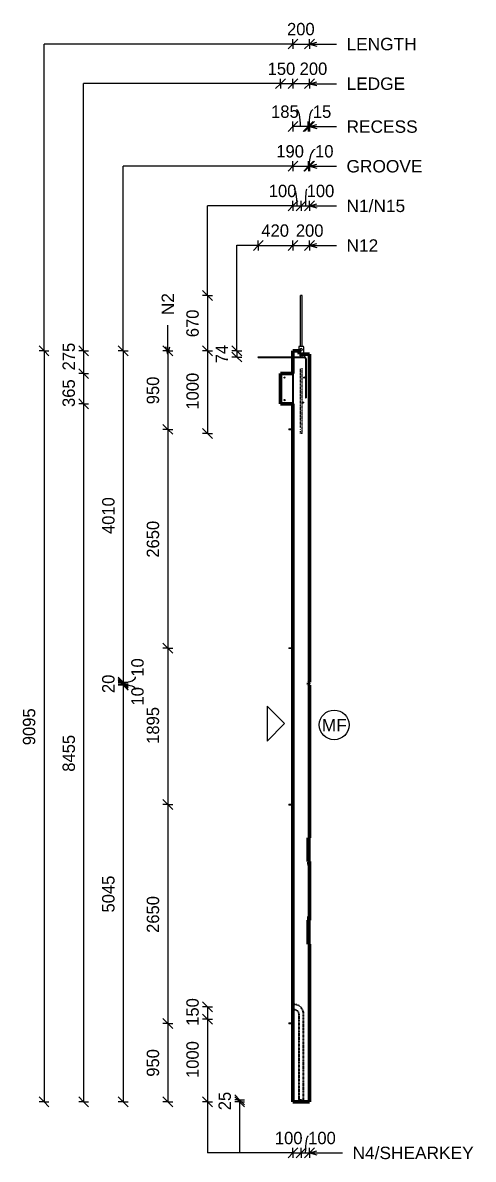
# Model space of a CAD drawing. Header units: millimetres. Extents: x -10644 to 7385, y -2545 to 13312.
# Drawn here: x 1927 to 7385, y -2091 to 11675 of the extents above; entities that cross this region are included whole.
import ezdxf

# ---------------------------------------------------------------- set-up
doc = ezdxf.new("R2010")
doc.units = ezdxf.units.MM
doc.linetypes.add('Dash', pattern=[6.36, 3.18, -3.18])
for name, color, linetype, lineweight in [('A-ANNO-DIMS', 211, 'Continuous', 9), ('A-ANNO-DIMS-60', 211, 'Continuous', 9), ('A-DETL-THIN', 151, 'Continuous', 18), ('A-GENM', 13, 'Continuous', 18), ('A-WALL', 113, 'Continuous', 25), ('A-WALL-HDLN', 110, 'Dash', 25), ('G-ANNO-TEXT', 231, 'Continuous', 9), ('S-BEAM', 12, 'Continuous', 18), ('S-RBAR', 171, 'Continuous', 18)]:
    doc.layers.add(name, color=color, linetype=linetype, lineweight=lineweight)
doc.styles.add('Arial_1', font='arial.ttf', dxfattribs={"height": 150})
doc.styles.add('Nirmala UI Semilight', font='NirmalaS.ttf', dxfattribs={"height": 150})
doc.dimstyles.new('Arrow_Filled_-_2_5_NI_UI', dxfattribs={"dimscale": 304.8, "dimtxt": 157.104592, "dimasz": 0.393701, "dimexe": 0.19685, "dimexo": 0.0625, "dimgap": 0.19685, "dimtad": 1, "dimdec": 4, "dimzin": 0, "dimdsep": 46, "dimtxsty": 'Nirmala UI Semilight', "dimblk1": 'OBLIQUE', "dimblk2": 'OBLIQUE', "dimsah": 1, "dimcen": 0.09, "dimazin": 0, "dimtfac": 1, "dimtdec": 4, "dimtix": 1, "dimtmove": 0, "dimatfit": 3, "dimfxl": 0.19685, "dimfxlon": 1, "dimtvp": 1, "dimtolj": 1, "dimtzin": 0, "dimarcsym": 2})
doc.dimstyles.new('Arrow_Filled_-_2_5_NI_UI_1', dxfattribs={"dimscale": 304.8, "dimtxt": 157.104592, "dimasz": 0.393701, "dimexe": 0.19685, "dimexo": 0.0625, "dimgap": 0.19685, "dimtad": 1, "dimdec": 4, "dimzin": 0, "dimdsep": 46, "dimtxsty": 'Nirmala UI Semilight', "dimblk1": 'OBLIQUE', "dimblk2": 'OBLIQUE', "dimsah": 1, "dimcen": 0.09, "dimazin": 0, "dimtfac": 1, "dimtdec": 4, "dimtix": 1, "dimtmove": 2, "dimatfit": 3, "dimfxl": 0.19685, "dimfxlon": 1, "dimtvp": 1, "dimtolj": 1, "dimtzin": 0, "dimarcsym": 2})
doc.dimstyles.new('Arrow_Filled_-_2_5_NI_UI_2', dxfattribs={"dimscale": 304.8, "dimtxt": 157.104592, "dimasz": 0.393701, "dimexe": 0.19685, "dimexo": 0.0625, "dimgap": 0.19685, "dimtad": 1, "dimdec": 4, "dimzin": 0, "dimdsep": 46, "dimtxsty": 'Nirmala UI Semilight', "dimblk1": 'OBLIQUE', "dimblk2": 'OBLIQUE', "dimsah": 1, "dimcen": 0.09, "dimazin": 0, "dimtfac": 1, "dimtdec": 4, "dimtix": 1, "dimtmove": 1, "dimatfit": 3, "dimfxl": 0.19685, "dimfxlon": 1, "dimtvp": 1, "dimtolj": 1, "dimtzin": 0, "dimarcsym": 2})

# ---------------------------------------------------------------- blocks, each defined once
blk = doc.blocks.new('RR spread anchor face based - RR-SA-2_5-150-1726819-Elevation Right')
at = {"layer": 'A-GENM'}
for p, q in [((17885, 6755), (17890, 6755)), ((17885, 6755), (17885, 6745)), ((17890, 6755), (17935, 6755)), ((17890, 6755), (17890, 6745)), ((17890, 6745), (17885, 6745)), ((17935, 6745), (17890, 6745))]:
    blk.add_line(p, q, dxfattribs=at)
blk = doc.blocks.new('RR spread anchor face based - RR-SA-7_5-260-1726841-Elevation Right')
at = {"layer": 'A-GENM'}
for p, q in [((18008.06222, 7751.596), (18005.56222, 7746.596)), ((18005.56222, 7746.596), (18005.56222, 7700)), ((18063.06222, 7751.596), (18008.06222, 7751.596)), ((18022.56222, 7714.096), (18022.56222, 7718.096)), ((18048.56222, 7718.096), (18048.56222, 7714.096)), ((18065.56222, 7746.596), (18063.06222, 7751.596)), ((18065.56222, 7660), (18065.56222, 7746.596))]:
    blk.add_line(p, q, dxfattribs=at)
for centre, start, end in [((18035.56222, 7718.096), 0, 180), ((18035.56222, 7714.096), 180, 0)]:
    blk.add_arc(centre, 13, start, end, dxfattribs=at)
blk = doc.blocks.new('DIMBLOCK104-Elevation Right')
at = {"layer": 'A-ANNO-DIMS-60'}
for p, q in [((2185, 7700), (2125, 7760)), ((2185, 7700), (2125, 7700)), ((2185, 7700), (2185, -1395)), ((2185, 7700), (2245, 7640)), ((2185, 7700), (2245, 7700)), ((2185, -1395), (2125, -1335)), ((2185, -1395), (2125, -1395)), ((2185, -1395), (2245, -1455)), ((2185, -1395), (2245, -1395))]:
    blk.add_line(p, q, dxfattribs=at)
at = {"layer": 'A-ANNO-DIMS-60', "color": 0, "insert": (1929, 2924), "char_height": 150, "width": 548.44, "attachment_point": 1, "rotation": 90, "line_spacing_factor": 1.142579, "style": 'Nirmala UI Semilight'}
blk.add_mtext('9095', dxfattribs=at)
blk = doc.blocks.new('_Oblique')
at = {"color": 0, "linetype": 'ByBlock', "lineweight": -2}
blk.add_line((-0.5, -0.5), (0.5, 0.5), dxfattribs=at)
blk = doc.blocks.new('DIMBLOCK105-Elevation Right')
at = {"layer": 'A-ANNO-DIMS-60'}
for p, q in [((2665, 7700), (2605, 7760)), ((2665, 7700), (2605, 7700)), ((2665, 7700), (2665, 7425)), ((2665, 7700), (2725, 7640)), ((2665, 7700), (2725, 7700)), ((2665, 7425), (2605, 7485)), ((2665, 7425), (2605, 7425)), ((2665, 7425), (2725, 7365)), ((2665, 7425), (2725, 7425))]:
    blk.add_line(p, q, dxfattribs=at)
at = {"layer": 'A-ANNO-DIMS-60', "color": 0, "insert": (2409, 7464), "char_height": 150, "width": 404.47, "attachment_point": 1, "rotation": 90, "line_spacing_factor": 1.142579, "style": 'Nirmala UI Semilight'}
blk.add_mtext('275', dxfattribs=at)
blk = doc.blocks.new('DIMBLOCK106-Elevation Right')
at = {"layer": 'A-ANNO-DIMS-60'}
for p, q in [((2665, 7425), (2605, 7485)), ((2665, 7425), (2605, 7425)), ((2665, 7425), (2665, 7060)), ((2665, 7425), (2725, 7365)), ((2665, 7425), (2725, 7425)), ((2665, 7060), (2605, 7120)), ((2665, 7060), (2605, 7060)), ((2665, 7060), (2725, 7000)), ((2665, 7060), (2725, 7060))]:
    blk.add_line(p, q, dxfattribs=at)
at = {"layer": 'A-ANNO-DIMS-60', "color": 0, "insert": (2409, 7021), "char_height": 150, "width": 411.33, "attachment_point": 1, "rotation": 90, "line_spacing_factor": 1.142579, "style": 'Nirmala UI Semilight'}
blk.add_mtext('365', dxfattribs=at)
blk = doc.blocks.new('DIMBLOCK107-Elevation Right')
at = {"layer": 'A-ANNO-DIMS-60'}
for p, q in [((2665, 7060), (2605, 7120)), ((2665, 7060), (2605, 7060)), ((2665, 7060), (2665, -1395)), ((2665, 7060), (2725, 7000)), ((2665, 7060), (2725, 7060)), ((2665, -1395), (2605, -1335)), ((2665, -1395), (2605, -1395)), ((2665, -1395), (2725, -1455)), ((2665, -1395), (2725, -1395))]:
    blk.add_line(p, q, dxfattribs=at)
at = {"layer": 'A-ANNO-DIMS-60', "color": 0, "insert": (2409, 2603), "char_height": 150, "width": 551.87, "attachment_point": 1, "rotation": 90, "line_spacing_factor": 1.142579, "style": 'Nirmala UI Semilight'}
blk.add_mtext('8455', dxfattribs=at)
blk = doc.blocks.new('DIMBLOCK108-Elevation Right')
at = {"layer": 'A-ANNO-DIMS-60'}
for p, q in [((4165, 8370), (4105, 8430)), ((4165, 8370), (4105, 8370)), ((4165, 8370), (4165, 7700)), ((4165, 8370), (4225, 8310)), ((4165, 8370), (4225, 8370)), ((4165, 7700), (4105, 7760)), ((4165, 7700), (4105, 7700)), ((4165, 7700), (4225, 7640)), ((4165, 7700), (4225, 7700))]:
    blk.add_line(p, q, dxfattribs=at)
at = {"layer": 'A-ANNO-DIMS-60', "color": 0, "insert": (3909, 7866), "char_height": 150, "width": 404.47, "attachment_point": 1, "rotation": 90, "line_spacing_factor": 1.142579, "style": 'Nirmala UI Semilight'}
blk.add_mtext('670', dxfattribs=at)
blk = doc.blocks.new('DIMBLOCK109-Elevation Right')
at = {"layer": 'A-ANNO-DIMS-60'}
for p, q in [((4165, 7700), (4105, 7760)), ((4165, 7700), (4105, 7700)), ((4165, 7700), (4165, 6700)), ((4165, 7700), (4225, 7640)), ((4165, 7700), (4225, 7700)), ((4165, 6700), (4105, 6760)), ((4165, 6700), (4105, 6700)), ((4165, 6700), (4225, 6640)), ((4165, 6700), (4225, 6700))]:
    blk.add_line(p, q, dxfattribs=at)
at = {"layer": 'A-ANNO-DIMS-60', "color": 0, "insert": (3909, 6989), "char_height": 150, "width": 507.31, "attachment_point": 1, "rotation": 90, "line_spacing_factor": 1.142579, "style": 'Nirmala UI Semilight'}
blk.add_mtext('1000', dxfattribs=at)
blk = doc.blocks.new('DIMBLOCK110-Elevation Right')
at = {"layer": 'A-ANNO-DIMS-60'}
for p, q in [((3685, 7700), (3625, 7760)), ((3685, 7700), (3625, 7700)), ((3685, 7700), (3685, 6750)), ((3685, 7700), (3745, 7640)), ((3685, 7700), (3745, 7700)), ((3685, 6750), (3625, 6810)), ((3685, 6750), (3625, 6750)), ((3685, 6750), (3745, 6690)), ((3685, 6750), (3745, 6750))]:
    blk.add_line(p, q, dxfattribs=at)
at = {"layer": 'A-ANNO-DIMS-60', "color": 0, "insert": (3429, 7054), "char_height": 150, "width": 411.33, "attachment_point": 1, "rotation": 90, "line_spacing_factor": 1.142579, "style": 'Nirmala UI Semilight'}
blk.add_mtext('950', dxfattribs=at)
blk = doc.blocks.new('DIMBLOCK111-Elevation Right')
at = {"layer": 'A-ANNO-DIMS-60'}
for p, q in [((3685, 6750), (3625, 6810)), ((3685, 6750), (3625, 6750)), ((3685, 6750), (3685, 4100)), ((3685, 6750), (3745, 6690)), ((3685, 6750), (3745, 6750)), ((3685, 4100), (3625, 4160)), ((3685, 4100), (3625, 4100)), ((3685, 4100), (3745, 4040)), ((3685, 4100), (3745, 4100))]:
    blk.add_line(p, q, dxfattribs=at)
at = {"layer": 'A-ANNO-DIMS-60', "color": 0, "insert": (3429, 5196), "char_height": 150, "width": 548.44, "attachment_point": 1, "rotation": 90, "line_spacing_factor": 1.142579, "style": 'Nirmala UI Semilight'}
blk.add_mtext('2650', dxfattribs=at)
blk = doc.blocks.new('DIMBLOCK112-Elevation Right')
at = {"layer": 'A-ANNO-DIMS-60'}
for p, q in [((3685, 4100), (3625, 4160)), ((3685, 4100), (3625, 4100)), ((3685, 4100), (3685, 2205)), ((3685, 4100), (3745, 4040)), ((3685, 4100), (3745, 4100)), ((3685, 2205), (3625, 2265)), ((3685, 2205), (3625, 2205)), ((3685, 2205), (3745, 2145)), ((3685, 2205), (3745, 2205))]:
    blk.add_line(p, q, dxfattribs=at)
at = {"layer": 'A-ANNO-DIMS-60', "color": 0, "insert": (3429, 2941), "char_height": 150, "width": 507.31, "attachment_point": 1, "rotation": 90, "line_spacing_factor": 1.142579, "style": 'Nirmala UI Semilight'}
blk.add_mtext('1895', dxfattribs=at)
blk = doc.blocks.new('DIMBLOCK113-Elevation Right')
at = {"layer": 'A-ANNO-DIMS-60'}
for p, q in [((3685, 2205), (3625, 2265)), ((3685, 2205), (3625, 2205)), ((3685, 2205), (3685, -445)), ((3685, 2205), (3745, 2145)), ((3685, 2205), (3745, 2205)), ((3685, -445), (3625, -385)), ((3685, -445), (3625, -445)), ((3685, -445), (3745, -505)), ((3685, -445), (3745, -445))]:
    blk.add_line(p, q, dxfattribs=at)
at = {"layer": 'A-ANNO-DIMS-60', "color": 0, "insert": (3429, 651), "char_height": 150, "width": 548.44, "attachment_point": 1, "rotation": 90, "line_spacing_factor": 1.142579, "style": 'Nirmala UI Semilight'}
blk.add_mtext('2650', dxfattribs=at)
blk = doc.blocks.new('DIMBLOCK114-Elevation Right')
at = {"layer": 'A-ANNO-DIMS-60'}
for p, q in [((3685, -445), (3625, -385)), ((3685, -445), (3625, -445)), ((3685, -445), (3685, -1395)), ((3685, -445), (3745, -505)), ((3685, -445), (3745, -445)), ((3685, -1395), (3625, -1335)), ((3685, -1395), (3625, -1395)), ((3685, -1395), (3745, -1455)), ((3685, -1395), (3745, -1395))]:
    blk.add_line(p, q, dxfattribs=at)
at = {"layer": 'A-ANNO-DIMS-60', "color": 0, "insert": (3429, -1091), "char_height": 150, "width": 411.33, "attachment_point": 1, "rotation": 90, "line_spacing_factor": 1.142579, "style": 'Nirmala UI Semilight'}
blk.add_mtext('950', dxfattribs=at)
blk = doc.blocks.new('DIMBLOCK115-Elevation Right')
at = {"layer": 'A-ANNO-DIMS-60'}
for p, q in [((3145, 7700), (3085, 7760)), ((3145, 7700), (3085, 7700)), ((3145, 7700), (3145, 3690)), ((3145, 7700), (3205, 7640)), ((3145, 7700), (3205, 7700)), ((3145, 3690), (3085, 3750)), ((3145, 3690), (3085, 3690)), ((3145, 3690), (3205, 3630)), ((3145, 3690), (3205, 3690))]:
    blk.add_line(p, q, dxfattribs=at)
at = {"layer": 'A-ANNO-DIMS-60', "color": 0, "insert": (2889, 5482), "char_height": 150, "width": 510.73, "attachment_point": 1, "rotation": 90, "line_spacing_factor": 1.142579, "style": 'Nirmala UI Semilight'}
blk.add_mtext('4010', dxfattribs=at)
blk = doc.blocks.new('DIMBLOCK116-Elevation Right')
at = {"layer": 'A-ANNO-DIMS-60'}
for p, q in [((3145, 3690), (3085, 3750)), ((3145, 3680), (3085, 3740)), ((3145, 3690), (3085, 3690)), ((3145, 3680), (3085, 3680)), ((3145, 3690), (3145, 3680)), ((3145, 3690), (3205, 3630)), ((3145, 3690), (3205, 3690)), ((3145, 3680), (3205, 3620)), ((3145, 3680), (3205, 3680))]:
    blk.add_line(p, q, dxfattribs=at)
blk.add_ellipse((3145, 3754), major_axis=(150, 0), ratio=0.458659, start_param=4.712389, end_param=6.283185, dxfattribs=at)
at = {"layer": 'A-ANNO-DIMS-60', "color": 0, "insert": (3242, 3754), "char_height": 150, "width": 233.09, "attachment_point": 1, "rotation": 90, "line_spacing_factor": 1.142579, "style": 'Nirmala UI Semilight'}
blk.add_mtext('10', dxfattribs=at)
blk = doc.blocks.new('DIMBLOCK117-Elevation Right')
at = {"layer": 'A-ANNO-DIMS-60'}
for p, q in [((3145, 3680), (3085, 3740)), ((3145, 3660), (3085, 3720)), ((3145, 3680), (3085, 3680)), ((3145, 3660), (3085, 3660)), ((3145, 3680), (3145, 3660)), ((3145, 3680), (3205, 3620)), ((3145, 3680), (3205, 3680)), ((3145, 3660), (3205, 3600)), ((3145, 3660), (3205, 3660))]:
    blk.add_line(p, q, dxfattribs=at)
at = {"layer": 'A-ANNO-DIMS-60', "color": 0, "insert": (2889, 3556), "char_height": 150, "width": 274.22, "attachment_point": 1, "rotation": 90, "line_spacing_factor": 1.142579, "style": 'Nirmala UI Semilight'}
blk.add_mtext('20', dxfattribs=at)
blk = doc.blocks.new('DIMBLOCK118-Elevation Right')
at = {"layer": 'A-ANNO-DIMS-60'}
for p, q in [((3145, 3660), (3085, 3720)), ((3145, 3650), (3085, 3710)), ((3145, 3660), (3085, 3660)), ((3145, 3650), (3085, 3650)), ((3145, 3660), (3145, 3650)), ((3145, 3660), (3205, 3600)), ((3145, 3660), (3205, 3660)), ((3145, 3650), (3205, 3590)), ((3145, 3650), (3205, 3650))]:
    blk.add_line(p, q, dxfattribs=at)
blk.add_ellipse((3145, 3599), major_axis=(150, 0), ratio=0.374192, start_param=0, end_param=1.570796, dxfattribs=at)
at = {"layer": 'A-ANNO-DIMS-60', "color": 0, "insert": (3242, 3405), "char_height": 150, "width": 233.09, "attachment_point": 1, "rotation": 90, "line_spacing_factor": 1.142579, "style": 'Nirmala UI Semilight'}
blk.add_mtext('10', dxfattribs=at)
blk = doc.blocks.new('DIMBLOCK119-Elevation Right')
at = {"layer": 'A-ANNO-DIMS-60'}
for p, q in [((3145, 3650), (3085, 3710)), ((3145, 3650), (3085, 3650)), ((3145, 3650), (3145, -1395)), ((3145, 3650), (3205, 3590)), ((3145, 3650), (3205, 3650)), ((3145, -1395), (3085, -1335)), ((3145, -1395), (3085, -1395)), ((3145, -1395), (3205, -1455)), ((3145, -1395), (3205, -1395))]:
    blk.add_line(p, q, dxfattribs=at)
at = {"layer": 'A-ANNO-DIMS-60', "color": 0, "insert": (2889, 898), "char_height": 150, "width": 551.87, "attachment_point": 1, "rotation": 90, "line_spacing_factor": 1.142579, "style": 'Nirmala UI Semilight'}
blk.add_mtext('5045', dxfattribs=at)
blk = doc.blocks.new('DIMBLOCK120-Elevation Right')
at = {"layer": 'A-ANNO-DIMS-60'}
for p, q in [((4165, -245), (4105, -185)), ((4165, -245), (4105, -245)), ((4165, -245), (4165, -395)), ((4165, -245), (4225, -305)), ((4165, -245), (4225, -245)), ((4165, -395), (4105, -335)), ((4165, -395), (4105, -395)), ((4165, -395), (4225, -455)), ((4165, -395), (4225, -395))]:
    blk.add_line(p, q, dxfattribs=at)
at = {"layer": 'A-ANNO-DIMS-60', "color": 0, "insert": (3909, -474), "char_height": 150, "width": 370.2, "attachment_point": 1, "rotation": 90, "line_spacing_factor": 1.142579, "style": 'Nirmala UI Semilight'}
blk.add_mtext('150', dxfattribs=at)
blk = doc.blocks.new('DIMBLOCK121-Elevation Right')
at = {"layer": 'A-ANNO-DIMS-60'}
for p, q in [((4165, -395), (4105, -335)), ((4165, -395), (4105, -395)), ((4165, -395), (4165, -1395)), ((4165, -395), (4225, -455)), ((4165, -395), (4225, -395)), ((4165, -1395), (4105, -1335)), ((4165, -1395), (4105, -1395)), ((4165, -1395), (4225, -1455)), ((4165, -1395), (4225, -1395))]:
    blk.add_line(p, q, dxfattribs=at)
at = {"layer": 'A-ANNO-DIMS-60', "color": 0, "insert": (3909, -1106), "char_height": 150, "width": 507.31, "attachment_point": 1, "rotation": 90, "line_spacing_factor": 1.142579, "style": 'Nirmala UI Semilight'}
blk.add_mtext('1000', dxfattribs=at)
blk = doc.blocks.new('DIMBLOCK122-Elevation Right')
at = {"layer": 'A-ANNO-DIMS-60'}
for p, q in [((4555, -1370), (4495, -1310)), ((4555, -1395), (4495, -1335)), ((4555, -1370), (4495, -1370)), ((4555, -1370), (4555, -1395)), ((4555, -1370), (4615, -1430)), ((4555, -1370), (4615, -1370)), ((4555, -1395), (4495, -1395)), ((4555, -1395), (4615, -1455)), ((4555, -1395), (4615, -1395))]:
    blk.add_line(p, q, dxfattribs=at)
at = {"layer": 'A-ANNO-DIMS-60', "color": 0, "insert": (4299, -1497), "char_height": 150, "width": 274.22, "attachment_point": 1, "rotation": 90, "line_spacing_factor": 1.142579, "style": 'Nirmala UI Semilight'}
blk.add_mtext('25', dxfattribs=at)
blk = doc.blocks.new('DIMBLOCK123-Elevation Right')
at = {"layer": 'A-ANNO-DIMS-60'}
for p, q in [((5201, -2013), (5141, -2073)), ((5201, -2013), (5261, -1953)), ((5201, -2013), (5201, -1953)), ((5201, -2013), (5301, -2013)), ((5201, -2013), (5201, -2073)), ((5301, -2013), (5241, -2073)), ((5301, -2013), (5361, -1953)), ((5301, -2013), (5301, -1953)), ((5301, -2013), (5301, -2073))]:
    blk.add_line(p, q, dxfattribs=at)
at = {"layer": 'A-ANNO-DIMS-60', "color": 0, "insert": (4982, -1758), "char_height": 150, "width": 370.2, "attachment_point": 1, "line_spacing_factor": 1.142579, "style": 'Nirmala UI Semilight'}
blk.add_mtext('100', dxfattribs=at)
blk = doc.blocks.new('DIMBLOCK124-Elevation Right')
at = {"layer": 'A-ANNO-DIMS-60'}
for p, q in [((5301, -2013), (5241, -2073)), ((5301, -2013), (5361, -1953)), ((5301, -2013), (5301, -1953)), ((5301, -2013), (5401, -2013)), ((5301, -2013), (5301, -2073)), ((5401, -2013), (5341, -2073)), ((5401, -2013), (5461, -1953)), ((5401, -2013), (5401, -1953)), ((5401, -2013), (5401, -2073))]:
    blk.add_line(p, q, dxfattribs=at)
blk.add_ellipse((5385, -2013), major_axis=(0, 203), ratio=0.169044, start_param=0, end_param=1.570796, dxfattribs=at)
at = {"layer": 'A-ANNO-DIMS-60', "color": 0, "insert": (5385, -1758), "char_height": 150, "width": 370.2, "attachment_point": 1, "line_spacing_factor": 1.142579, "style": 'Nirmala UI Semilight'}
blk.add_mtext('100', dxfattribs=at)
blk = doc.blocks.new('DIMBLOCK125-Elevation Right')
at = {"layer": 'A-ANNO-DIMS-60'}
for p, q in [((5201, 11417), (5261, 11477)), ((5201, 11417), (5201, 11477)), ((5401, 11417), (5461, 11477)), ((5401, 11417), (5401, 11477)), ((5201, 11417), (5141, 11357)), ((5201, 11417), (5401, 11417)), ((5201, 11417), (5201, 11357)), ((5401, 11417), (5341, 11357)), ((5401, 11417), (5401, 11357))]:
    blk.add_line(p, q, dxfattribs=at)
at = {"layer": 'A-ANNO-DIMS-60', "color": 0, "insert": (5129, 11673), "char_height": 150, "width": 411.33, "attachment_point": 1, "line_spacing_factor": 1.142579, "style": 'Nirmala UI Semilight'}
blk.add_mtext('200', dxfattribs=at)
blk = doc.blocks.new('DIMBLOCK126-Elevation Right')
at = {"layer": 'A-ANNO-DIMS-60'}
for p, q in [((5201, 9457), (5261, 9517)), ((5201, 9457), (5201, 9517)), ((5301, 9457), (5361, 9517)), ((5301, 9457), (5301, 9517)), ((5201, 9457), (5141, 9397)), ((5201, 9457), (5301, 9457)), ((5201, 9457), (5201, 9397)), ((5301, 9457), (5241, 9397)), ((5301, 9457), (5301, 9397))]:
    blk.add_line(p, q, dxfattribs=at)
blk.add_ellipse((5216, 9457), major_axis=(0, 203), ratio=0.170024, start_param=4.712389, end_param=6.283185, dxfattribs=at)
at = {"layer": 'A-ANNO-DIMS-60', "color": 0, "insert": (4908, 9713), "char_height": 150, "width": 370.2, "attachment_point": 1, "line_spacing_factor": 1.142579, "style": 'Nirmala UI Semilight'}
blk.add_mtext('100', dxfattribs=at)
blk = doc.blocks.new('DIMBLOCK127-Elevation Right')
at = {"layer": 'A-ANNO-DIMS-60'}
for p, q in [((5301, 9457), (5361, 9517)), ((5301, 9457), (5301, 9517)), ((5401, 9457), (5461, 9517)), ((5401, 9457), (5401, 9517)), ((5301, 9457), (5241, 9397)), ((5301, 9457), (5401, 9457)), ((5301, 9457), (5301, 9397)), ((5401, 9457), (5341, 9397)), ((5401, 9457), (5401, 9397))]:
    blk.add_line(p, q, dxfattribs=at)
blk.add_ellipse((5367, 9457), major_axis=(0, 203), ratio=0.078819, start_param=0, end_param=1.570796, dxfattribs=at)
at = {"layer": 'A-ANNO-DIMS-60', "color": 0, "insert": (5367, 9713), "char_height": 150, "width": 370.2, "attachment_point": 1, "line_spacing_factor": 1.142579, "style": 'Nirmala UI Semilight'}
blk.add_mtext('100', dxfattribs=at)
blk = doc.blocks.new('DIMBLOCK128-Elevation Right')
at = {"layer": 'A-ANNO-DIMS-60'}
for p, q in [((5201, 10937), (5141, 10877)), ((5201, 10937), (5261, 10997)), ((5201, 10937), (5201, 10997)), ((5401, 10937), (5201, 10937)), ((5201, 10937), (5201, 10877)), ((5401, 10937), (5341, 10877)), ((5401, 10937), (5461, 10997)), ((5401, 10937), (5401, 10997)), ((5401, 10937), (5401, 10877))]:
    blk.add_line(p, q, dxfattribs=at)
at = {"layer": 'A-ANNO-DIMS-60', "color": 0, "insert": (5282, 11193), "char_height": 150, "width": 411.33, "attachment_point": 1, "line_spacing_factor": 1.142579, "style": 'Nirmala UI Semilight'}
blk.add_mtext('200', dxfattribs=at)
blk = doc.blocks.new('DIMBLOCK129-Elevation Right')
at = {"layer": 'A-ANNO-DIMS-60'}
for p, q in [((5051, 10937), (4991, 10877)), ((5051, 10937), (5111, 10997)), ((5051, 10937), (5051, 10997)), ((5201, 10937), (5051, 10937)), ((5051, 10937), (5051, 10877)), ((5201, 10937), (5141, 10877)), ((5201, 10937), (5261, 10997)), ((5201, 10937), (5201, 10997)), ((5201, 10937), (5201, 10877))]:
    blk.add_line(p, q, dxfattribs=at)
at = {"layer": 'A-ANNO-DIMS-60', "color": 0, "insert": (4894, 11193), "char_height": 150, "width": 370.2, "attachment_point": 1, "line_spacing_factor": 1.142579, "style": 'Nirmala UI Semilight'}
blk.add_mtext('150', dxfattribs=at)
blk = doc.blocks.new('DIMBLOCK130-Elevation Right')
at = {"layer": 'A-ANNO-DIMS-60'}
for p, q in [((5201, 9937), (5141, 9877)), ((5201, 9937), (5261, 9997)), ((5201, 9937), (5201, 9997)), ((5201, 9937), (5391, 9937)), ((5201, 9937), (5201, 9877)), ((5391, 9937), (5331, 9877)), ((5391, 9937), (5451, 9997)), ((5391, 9937), (5391, 9997)), ((5391, 9937), (5391, 9877))]:
    blk.add_line(p, q, dxfattribs=at)
at = {"layer": 'A-ANNO-DIMS-60', "color": 0, "insert": (4999, 10193), "char_height": 150, "width": 370.2, "attachment_point": 1, "line_spacing_factor": 1.142579, "style": 'Nirmala UI Semilight'}
blk.add_mtext('190', dxfattribs=at)
blk = doc.blocks.new('DIMBLOCK131-Elevation Right')
at = {"layer": 'A-ANNO-DIMS-60'}
for p, q in [((5391, 9937), (5331, 9877)), ((5401, 9937), (5341, 9877)), ((5391, 9937), (5451, 9997)), ((5391, 9937), (5391, 9997)), ((5391, 9937), (5401, 9937)), ((5391, 9937), (5391, 9877)), ((5401, 9937), (5461, 9997)), ((5401, 9937), (5401, 9997)), ((5401, 9937), (5401, 9877))]:
    blk.add_line(p, q, dxfattribs=at)
blk.add_ellipse((5469, 9937), major_axis=(0, 203), ratio=0.362344, start_param=0, end_param=1.570796, dxfattribs=at)
at = {"layer": 'A-ANNO-DIMS-60', "color": 0, "insert": (5469, 10193), "char_height": 150, "width": 233.09, "attachment_point": 1, "line_spacing_factor": 1.142579, "style": 'Nirmala UI Semilight'}
blk.add_mtext('10', dxfattribs=at)
blk = doc.blocks.new('DIMBLOCK132-Elevation Right')
at = {"layer": 'A-ANNO-DIMS-60'}
for p, q in [((4781, 8977), (4721, 8917)), ((4781, 8977), (4841, 9037)), ((4781, 8977), (4781, 9037)), ((4781, 8977), (5201, 8977)), ((4781, 8977), (4781, 8917)), ((5201, 8977), (5141, 8917)), ((5201, 8977), (5261, 9037)), ((5201, 8977), (5201, 9037)), ((5201, 8977), (5201, 8917))]:
    blk.add_line(p, q, dxfattribs=at)
at = {"layer": 'A-ANNO-DIMS-60', "color": 0, "insert": (4818, 9233), "char_height": 150, "width": 414.76, "attachment_point": 1, "line_spacing_factor": 1.142579, "style": 'Nirmala UI Semilight'}
blk.add_mtext('420', dxfattribs=at)
blk = doc.blocks.new('DIMBLOCK133-Elevation Right')
at = {"layer": 'A-ANNO-DIMS-60'}
for p, q in [((5201, 8977), (5141, 8917)), ((5201, 8977), (5261, 9037)), ((5201, 8977), (5201, 9037)), ((5201, 8977), (5401, 8977)), ((5201, 8977), (5201, 8917)), ((5401, 8977), (5341, 8917)), ((5401, 8977), (5461, 9037)), ((5401, 8977), (5401, 9037)), ((5401, 8977), (5401, 8917))]:
    blk.add_line(p, q, dxfattribs=at)
at = {"layer": 'A-ANNO-DIMS-60', "color": 0, "insert": (5236, 9233), "char_height": 150, "width": 411.33, "attachment_point": 1, "line_spacing_factor": 1.142579, "style": 'Nirmala UI Semilight'}
blk.add_mtext('200', dxfattribs=at)
blk = doc.blocks.new('DIMBLOCK134-Elevation Right')
at = {"layer": 'A-ANNO-DIMS-60'}
for p, q in [((4521, 7700), (4461, 7760)), ((4521, 7700), (4461, 7700)), ((4521, 7626), (4461, 7686)), ((4521, 7626), (4461, 7626)), ((4521, 7700), (4521, 7626)), ((4521, 7700), (4581, 7640)), ((4521, 7700), (4581, 7700)), ((4521, 7626), (4581, 7566)), ((4521, 7626), (4581, 7626))]:
    blk.add_line(p, q, dxfattribs=at)
at = {"layer": 'A-ANNO-DIMS-60', "color": 0, "insert": (4265, 7550), "char_height": 150, "width": 270.79, "attachment_point": 1, "rotation": 90, "line_spacing_factor": 1.142579, "style": 'Nirmala UI Semilight'}
blk.add_mtext('74', dxfattribs=at)
blk = doc.blocks.new('DIMBLOCK135-Elevation Right')
at = {"layer": 'A-ANNO-DIMS-60'}
for p, q in [((5386, 10417), (5446, 10477)), ((5386, 10417), (5386, 10477)), ((5401, 10417), (5461, 10477)), ((5401, 10417), (5401, 10477)), ((5386, 10417), (5326, 10357)), ((5401, 10417), (5341, 10357)), ((5401, 10417), (5386, 10417)), ((5386, 10417), (5386, 10357)), ((5401, 10417), (5401, 10357))]:
    blk.add_line(p, q, dxfattribs=at)
blk.add_ellipse((5442, 10417), major_axis=(0, 203), ratio=0.242443, start_param=0, end_param=1.570796, dxfattribs=at)
at = {"layer": 'A-ANNO-DIMS-60', "color": 0, "insert": (5442, 10673), "char_height": 150, "width": 233.09, "attachment_point": 1, "line_spacing_factor": 1.142579, "style": 'Nirmala UI Semilight'}
blk.add_mtext('15', dxfattribs=at)
blk = doc.blocks.new('DIMBLOCK136-Elevation Right')
at = {"layer": 'A-ANNO-DIMS-60'}
for p, q in [((5201, 10417), (5261, 10477)), ((5201, 10417), (5201, 10477)), ((5386, 10417), (5446, 10477)), ((5386, 10417), (5386, 10477)), ((5201, 10417), (5141, 10357)), ((5386, 10417), (5201, 10417)), ((5201, 10417), (5201, 10357)), ((5386, 10417), (5326, 10357)), ((5386, 10417), (5386, 10357))]:
    blk.add_line(p, q, dxfattribs=at)
blk.add_ellipse((5245, 10417), major_axis=(0, 203), ratio=0.237406, start_param=4.712389, end_param=6.283185, dxfattribs=at)
at = {"layer": 'A-ANNO-DIMS-60', "color": 0, "insert": (4936, 10673), "char_height": 150, "width": 370.2, "attachment_point": 1, "line_spacing_factor": 1.142579, "style": 'Nirmala UI Semilight'}
blk.add_mtext('185', dxfattribs=at)

msp = doc.modelspace()

# ---------------------------------------------------------------- hatches: boundary and pattern name
at = {"layer": 'S-RBAR'}
h = msp.add_hatch(color=256, dxfattribs=at)
edge = h.paths.add_edge_path()
edge.add_arc((5099.26317, 7377.5726), 6, 0, 360)
for points in [[(5099.26317, 7371.5726), (5105.26317, 7377.5726), (5099.26317, 7383.5726), (5093.26317, 7377.5726)], [(5336.89925, 7371.5726), (5342.89925, 7377.5726), (5336.89925, 7383.5726), (5330.89925, 7377.5726)], [(5099.26317, 7099.50987), (5105.26317, 7105.50987), (5099.26317, 7111.50987), (5093.26317, 7105.50987)], [(5322.8821, 7068.82974), (5328.8821, 7074.82974), (5322.8821, 7080.82974), (5316.8821, 7074.82974)]]:
    msp.add_hatch(color=256, dxfattribs=at).paths.add_polyline_path(points)
h = msp.add_hatch(color=256, dxfattribs=at)
edge = h.paths.add_edge_path()
edge.add_arc((5336.89925, 7377.5726), 6, 0, 360)
h = msp.add_hatch(color=256, dxfattribs=at)
edge = h.paths.add_edge_path()
edge.add_arc((5099.26317, 7105.50987), 6, 0, 360)
h = msp.add_hatch(color=256, dxfattribs=at)
edge = h.paths.add_edge_path()
edge.add_arc((5322.8821, 7074.82974), 6, 0, 360)

# ---------------------------------------------------------------- linework, layer by layer
at = {"layer": 'A-DETL-THIN'}
for p, q in [((2184.87293, 7700), (2184.87293, 11417.13897)), ((5200.56923, 11417.13897), (2184.87293, 11417.13897)), ((2664.87293, 7700), (2664.87293, 10937.13897)), ((5050.56923, 10937.13897), (2664.87293, 10937.13897)), ((3144.87293, 7700), (3144.87293, 9937.13897)), ((5200.56923, 9937.13897), (3144.87293, 9937.13897)), ((4164.87293, 8370), (4164.87293, 9457.13897)), ((5200.56923, 9457.13897), (4164.87293, 9457.13897)), ((4520.68392, 7700), (4520.68392, 8980)), ((4780.56923, 8977.13897), (4520.68392, 8977.13897)), ((4888.03432, 3398.5114), (4888.03432, 2974.24733)), ((5100.16635, 3186.37937), (4888.03432, 3398.5114)), ((4888.03432, 2974.24733), (5100.16635, 3186.37937)), ((4164.87293, -1395), (4164.87293, -2013.33563)), ((4554.87293, -1395), (4554.87293, -2013.33563)), ((5200.56923, -2013.33563), (4164.87293, -2013.33563))]:
    msp.add_line(p, q, dxfattribs=at)
msp.add_circle((5700.25588, 3170.07124), 180, dxfattribs=at)
at = {"layer": 'A-WALL', "lineweight": 50}
for p, q in [((5270.6889, 7700), (5200.56923, 7700)), ((5200.56923, 7700), (5200.56923, 7425)), ((5280.6889, 7660), (5270.6889, 7700)), ((5400.56923, 7660), (5280.6889, 7660)), ((5400.56923, 3690), (5400.56923, 7660)), ((5200.56923, 7060), (5200.56923, -1395)), ((5390.56923, 3680), (5400.56923, 3690)), ((5390.56923, 3660), (5390.56923, 3680)), ((5400.56923, 3650), (5390.56923, 3660)), ((5400.56923, 1803.85118), (5400.56923, 3650)), ((5385.56923, 1515.24488), (5385.56923, 1803.85118)), ((5385.56923, 1803.85118), (5400.56923, 1803.85118)), ((5400.56923, 1515.24488), (5385.56923, 1515.24488)), ((5400.56923, 805.42707), (5400.56923, 1515.24488)), ((5385.56923, 513.76821), (5385.56923, 805.42707)), ((5385.56923, 805.42707), (5400.56923, 805.42707)), ((5400.56923, 513.76821), (5385.56923, 513.76821)), ((5400.56923, -1395), (5400.56923, 513.76821)), ((5200.56923, -1395), (5400.56923, -1395))]:
    msp.add_line(p, q, dxfattribs=at)
at = {"layer": 'A-WALL'}
for p, q in [((5200.56923, 7425), (5200.56923, 7060)), ((5400.56923, 1803.85118), (5400.56923, 1515.24488)), ((5400.56923, 805.42707), (5400.56923, 513.76821))]:
    msp.add_line(p, q, dxfattribs=at)
at = {"layer": 'A-WALL-HDLN'}
for p, q in [((5400.56923, 1771.75052), (5385.56923, 1771.75052)), ((5385.56923, 1471.75052), (5385.56923, 1515.11615)), ((5385.56923, 1471.75052), (5400.56923, 1471.75052)), ((5400.56923, 858.12044), (5385.56923, 858.12044)), ((5385.56923, 806.12273), (5385.56923, 858.12044)), ((5385.56923, 558.12044), (5400.56923, 558.12044)), ((5210.56923, -215), (5200.56923, -215)), ((5200.56923, -275), (5210.56923, -275)), ((5270.56923, -335), (5270.56923, -1376.25)), ((5330.56923, -1376.25), (5330.56923, -335)), ((5270.55085, -1376.29595), (5263.06923, -1395)), ((5273.06923, -1370), (5328.06923, -1370)), ((5330.58761, -1376.29595), (5338.06923, -1395))]:
    msp.add_line(p, q, dxfattribs=at)
at = {"layer": 'A-WALL-HDLN', "flags": 128}
for points in [[(5330.56923, -335), (5330.47325, -330.20128), (5330.18544, -325.41024), (5329.70627, -320.63454), (5329.03651, -315.88182), (5328.17722, -311.15968), (5327.12979, -306.47568), (5325.89589, -301.83732), (5324.47748, -297.25201), (5322.87685, -292.72709), (5321.09655, -288.2698), (5319.13943, -283.88726), (5317.00862, -279.5865), (5314.70753, -275.37438), (5312.23985, -271.25766), (5309.60951, -267.2429), (5306.82072, -263.33655), (5303.87796, -259.54484), (5300.78592, -255.87384), (5297.54955, -252.32943), (5294.17404, -248.91727), (5290.66477, -245.64283), (5287.02737, -242.51133), (5283.26765, -239.52781), (5279.39163, -236.69701), (5275.40551, -234.02348), (5271.31566, -231.51149), (5267.12864, -229.16506), (5262.85113, -226.98795), (5258.48998, -224.98363), (5254.05216, -223.15531), (5249.54479, -221.50592), (5244.97506, -220.0381), (5240.35029, -218.75419), (5235.67787, -217.65625), (5230.96529, -216.74603), (5226.22008, -216.025), (5221.44983, -215.4943), (5216.66217, -215.15478), (5211.86477, -215.00699), (5210.56923, -215)], [(5210.56923, -275), (5212.96859, -275.04799), (5215.36411, -275.1919), (5217.75197, -275.43148), (5220.12833, -275.76636), (5222.48939, -276.19601), (5224.83139, -276.71972), (5227.15057, -277.33667), (5229.44323, -278.04587), (5231.70569, -278.84619), (5233.93433, -279.73634), (5236.1256, -280.7149), (5238.27598, -281.7803), (5240.38204, -282.93085), (5242.44041, -284.16469), (5244.44778, -285.47986), (5246.40096, -286.87425), (5248.29681, -288.34564), (5250.13231, -289.89166), (5251.90452, -291.50984), (5253.6106, -293.1976), (5255.24782, -294.95223), (5256.81357, -296.77093), (5258.30533, -298.65079), (5259.72073, -300.5888), (5261.05749, -302.58186), (5262.31349, -304.62678), (5263.4867, -306.7203), (5264.57526, -308.85905), (5265.57742, -311.03963), (5266.49158, -313.25853), (5267.31627, -315.51222), (5268.05018, -317.79709), (5268.69214, -320.10947), (5269.24111, -322.44568), (5269.69622, -324.80197), (5270.05673, -327.17458), (5270.32208, -329.5597), (5270.49184, -331.95353), (5270.56574, -334.35223), (5270.56923, -335)], [(5273.06923, -1370), (5271.9842, -1372.71259), (5271.20088, -1374.67088), (5270.72756, -1375.85417), (5270.58496, -1376.21069)], [(5330.55351, -1376.21069), (5330.4109, -1375.85417), (5329.93758, -1374.67088), (5329.15427, -1372.71259), (5328.06923, -1370)]]:
    msp.add_lwpolyline(points, dxfattribs=at)
at = {"layer": 'G-ANNO-TEXT', "color": 7}
for p, q in [((5400.49227, 11416.93379), (5490.49227, 11441.04922)), ((5400.49227, 11416.93379), (5490.49227, 11392.81836)), ((5400.49227, 11416.93379), (5729.68431, 11416.93379)), ((5400.62399, 10936.93379), (5490.62399, 10961.04922)), ((5400.62399, 10936.93379), (5490.62399, 10912.81836)), ((5400.62399, 10936.93379), (5729.81603, 10936.93379)), ((5400.62399, 10416.93379), (5490.62399, 10441.04922)), ((5400.62399, 10416.93379), (5490.62399, 10392.81836)), ((5400.62399, 10416.93379), (5729.81603, 10416.93379)), ((5400.49227, 9936.93379), (5490.49227, 9961.04922)), ((5400.49227, 9936.93379), (5490.49227, 9912.81836)), ((5400.49227, 9936.93379), (5729.68431, 9936.93379)), ((5400.49227, 9456.93379), (5490.49227, 9481.04922)), ((5400.49227, 9456.93379), (5490.49227, 9432.81836)), ((5400.49227, 9456.93379), (5729.68431, 9456.93379)), ((5400.49227, 8976.93379), (5490.49227, 9001.04922)), ((5400.49227, 8976.93379), (5490.49227, 8952.81836)), ((5400.49227, 8976.93379), (5729.68431, 8976.93379)), ((3684.75945, 7659.79482), (3684.75945, 8012.57803)), ((3684.75945, 7659.79482), (3660.64403, 7749.79482)), ((3684.75945, 7659.79482), (3708.87488, 7749.79482)), ((5400.49227, -2013.54081), (5490.49227, -1989.42538)), ((5400.49227, -2013.54081), (5490.49227, -2037.65624)), ((5400.49227, -2013.54081), (5802.81819, -2013.54081))]:
    msp.add_line(p, q, dxfattribs=at)
at = {"layer": 'S-BEAM', "lineweight": 50}
for p, q in [((5050.56923, 7425), (5050.56923, 7060)), ((5200.56923, 7425), (5050.56923, 7425)), ((5050.56923, 7060), (5200.56923, 7060))]:
    msp.add_line(p, q, dxfattribs=at)
at = {"layer": 'S-BEAM'}
msp.add_line((5200.56923, 7060), (5200.56923, 7425), dxfattribs=at)
at = {"layer": 'S-RBAR'}
for p, q in [((5310.56923, 8370), (5290.56923, 8370)), ((5290.56923, 7751.596), (5290.56923, 8370)), ((5310.56923, 7751.596), (5310.56923, 8370)), ((5290.56923, 7706.20926), (5290.56923, 7725.98274)), ((5310.56923, 7705.86595), (5310.56923, 7726.32605)), ((4780.56923, 7630), (5336.56923, 7630)), ((4780.56923, 7622), (4780.56923, 7630)), ((4780.56923, 7622), (5336.56923, 7622)), ((5352.56923, 7606), (5352.56923, 7130)), ((5360.56923, 7606), (5360.56923, 7130)), ((5099.26317, 7383.5726), (5093.26317, 7377.5726)), ((5093.26317, 7377.5726), (5099.26317, 7371.5726)), ((5105.26317, 7377.5726), (5099.26317, 7383.5726)), ((5099.26317, 7371.5726), (5105.26317, 7377.5726)), ((5336.89925, 7383.5726), (5330.89925, 7377.5726)), ((5330.89925, 7377.5726), (5336.89925, 7371.5726)), ((5342.89925, 7377.5726), (5336.89925, 7383.5726)), ((5336.89925, 7371.5726), (5342.89925, 7377.5726)), ((5099.26317, 7111.50987), (5093.26317, 7105.50987)), ((5093.26317, 7105.50987), (5099.26317, 7099.50987)), ((5105.26317, 7105.50987), (5099.26317, 7111.50987)), ((5099.26317, 7099.50987), (5105.26317, 7105.50987)), ((5322.8821, 7080.82974), (5316.8821, 7074.82974)), ((5316.8821, 7074.82974), (5322.8821, 7068.82974)), ((5328.8821, 7074.82974), (5322.8821, 7080.82974)), ((5322.8821, 7068.82974), (5328.8821, 7074.82974)), ((5352.56923, 7130), (5360.56923, 7130))]:
    msp.add_line(p, q, dxfattribs=at)
at = {"layer": 'S-RBAR', "linetype": 'Dash'}
for p, q in [((5290.56923, 7633.42777), (5290.56923, 7653.36423)), ((5310.56923, 7633.08445), (5310.56923, 7653.70755)), ((5290.56923, 6767), (5290.56923, 7491.596)), ((5310.56923, 6700), (5310.56923, 7491.596)), ((5290.56923, 6743), (5290.56923, 6757)), ((5290.56923, 6700), (5290.56923, 6733)), ((5310.56923, 6700), (5290.56923, 6700))]:
    msp.add_line(p, q, dxfattribs=at)
at = {"layer": 'S-RBAR'}
for centre in [(5099.26317, 7377.5726), (5336.89925, 7377.5726), (5099.26317, 7105.50987), (5322.8821, 7074.82974)]:
    msp.add_circle(centre, 6, dxfattribs=at)
for radius in [24, 16]:
    msp.add_arc((5336.56923, 7606), radius, 0, 90, dxfattribs=at)

# ---------------------------------------------------------------- block references
at = {"layer": 'A-GENM'}
for name, p in [('RR spread anchor face based - RR-SA-7_5-260-1726841-Elevation Right', (-12734.86127, 0)), ('RR spread anchor face based - RR-SA-2_5-150-1726819-Elevation Right', (-12734.86127, 0)), ('RR spread anchor face based - RR-SA-2_5-150-1726819-Elevation Right', (-12734.86127, -2650)), ('RR spread anchor face based - RR-SA-2_5-150-1726819-Elevation Right', (-12734.86127, -4545)), ('RR spread anchor face based - RR-SA-2_5-150-1726819-Elevation Right', (-12734.86127, -7195))]:
    msp.add_blockref(name, p, dxfattribs=at)

# ---------------------------------------------------------------- texts
at = {"layer": 'G-ANNO-TEXT', "color": 7, "char_height": 150, "attachment_point": 1, "style": 'Arial_1'}
for s, insert, width in [('LENGTH', (5849.68431, 11491.93379), 1029.36675), ('LEDGE', (5849.81603, 11011.93379), 856.20225), ('RECESS', (5849.81603, 10491.93379), 1038.987), ('GROOVE', (5849.68431, 10011.93379), 1111.138875), ('N1/N15', (5849.68431, 9531.93379), 856.20225), ('N12', (5849.68431, 9051.93379), 461.772), ('MF', (5550.07483, 3242.05842), 360.759375), ('N4/SHEARKEY', (5922.81819, -1938.54081), 1770.126)]:
    msp.add_mtext(s, dxfattribs=dict(at, insert=insert, width=width))
at = {"layer": 'G-ANNO-TEXT', "color": 7, "insert": (3609.75945, 8132.57803), "char_height": 150, "width": 322.278375, "attachment_point": 1, "rotation": 90, "style": 'Arial_1'}
msp.add_mtext('N2', dxfattribs=at)

# ---------------------------------------------------------------- dimensions: what is measured, and where the dimension line sits
at = {"layer": 'A-ANNO-DIMS'}
for base, p1, p2, override, picture, middle in [((5400.56923, 11417.13897), (5200.56923, 11357.13897), (5400.56923, 11357.13897), {"dimpost": '<>', "dimfxl": 200}, 'DIMBLOCK125-Elevation Right', (5300.56923, 11554.64943)), ((5200.56923, 8977.13897), (4780.56923, 8917.13897), (5200.56923, 8917.13897), {"dimpost": '<>', "dimfxl": 420}, 'DIMBLOCK132-Elevation Right', (4990.56923, 9114.64943))]:
    dim = msp.add_linear_dim(base=base, p1=p1, p2=p2, dimstyle='Arrow_Filled_-_2_5_NI_UI', override=override, dxfattribs=at)
    dim.commit()
    dim.dimension.update_dxf_attribs({"geometry": picture, "text_midpoint": middle})
for base, p1, p2, override, picture, middle in [((5050.56923, 10937.13897), (5200.56923, 10877.13897), (5050.56923, 10877.13897), {"dimpost": '<>', "dimfxl": 150}, 'DIMBLOCK129-Elevation Right', (5079.26261, 11092.84212)), ((5200.56923, 10937.13897), (5400.56923, 10877.13897), (5200.56923, 10877.13897), {"dimpost": '<>', "dimfxl": 200}, 'DIMBLOCK128-Elevation Right', (5487.88169, 11092.84212))]:
    dim = msp.add_linear_dim(base=base, p1=p1, p2=p2, dimstyle='Arrow_Filled_-_2_5_NI_UI_1', override=override, dxfattribs=at)
    dim.commit()
    dim.dimension.update_dxf_attribs({"geometry": picture, "text_midpoint": middle, "dimtype": 160, "text_rotation": 360})
for base, p1, p2, dimstyle, override, picture, middle in [((5200.56923, 10417.13897), (5385.56923, 10357.13897), (5200.56923, 10357.13897), 'Arrow_Filled_-_2_5_NI_UI_2', {"dimpost": '<>', "dimfxl": 185}, 'DIMBLOCK136-Elevation Right', (5121.51943, 10572.84212)), ((5385.56923, 10417.13897), (5400.56923, 10357.13897), (5385.56923, 10357.13897), 'Arrow_Filled_-_2_5_NI_UI_2', {"dimpost": '<>', "dimfxl": 15}, 'DIMBLOCK135-Elevation Right', (5558.78506, 10572.84212)), ((5390.56923, 9937.13897), (5200.56923, 9877.13897), (5390.56923, 9877.13897), 'Arrow_Filled_-_2_5_NI_UI_1', {"dimpost": '<>', "dimfxl": 190}, 'DIMBLOCK130-Elevation Right', (5183.86165, 10092.84212)), ((5400.56923, 9937.13897), (5390.56923, 9877.13897), (5400.56923, 9877.13897), 'Arrow_Filled_-_2_5_NI_UI_2', {"dimpost": '<>', "dimfxl": 10}, 'DIMBLOCK131-Elevation Right', (5585.60373, 10092.84212)), ((5300.56923, 9457.13897), (5200.56923, 9397.13897), (5300.56923, 9397.13897), 'Arrow_Filled_-_2_5_NI_UI_2', {"dimpost": '<>', "dimfxl": 100}, 'DIMBLOCK126-Elevation Right', (5092.68602, 9612.84212)), ((5400.56923, 9457.13897), (5300.56923, 9397.13897), (5400.56923, 9397.13897), 'Arrow_Filled_-_2_5_NI_UI_2', {"dimpost": '<>', "dimfxl": 100}, 'DIMBLOCK127-Elevation Right', (5551.65331, 9612.84212)), ((5400.56923, 8977.13897), (5200.56923, 8917.13897), (5400.56923, 8917.13897), 'Arrow_Filled_-_2_5_NI_UI_1', {"dimpost": '<>', "dimfxl": 200}, 'DIMBLOCK133-Elevation Right', (5442.14776, 9132.84212)), ((5300.56923, -2013.33563), (5200.56923, -1953.33563), (5300.56923, -1953.33563), 'Arrow_Filled_-_2_5_NI_UI_1', {"dimpost": '<>', "dimfxl": 100}, 'DIMBLOCK123-Elevation Right', (5166.98105, -1857.63248)), ((5400.56923, -2013.33563), (5300.56923, -1953.33563), (5400.56923, -1953.33563), 'Arrow_Filled_-_2_5_NI_UI_2', {"dimpost": '<>', "dimfxl": 100}, 'DIMBLOCK124-Elevation Right', (5569.95281, -1857.63248))]:
    dim = msp.add_linear_dim(base=base, p1=p1, p2=p2, dimstyle=dimstyle, override=override, dxfattribs=at)
    dim.commit()
    dim.dimension.update_dxf_attribs({"geometry": picture, "text_midpoint": middle, "dimtype": 160})
for base, p1, p2, override, picture, middle in [((4164.87293, 7700), (4224.87293, 8370), (4224.87293, 7700), {"dimpost": '<>', "dimfxl": 670}, 'DIMBLOCK108-Elevation Right', (4027.31017, 8035)), ((2184.87293, -1395), (2244.87293, 7700), (2244.87293, -1395), {"dimpost": '<>', "dimfxl": 9095}, 'DIMBLOCK104-Elevation Right', (2047.31017, 3152.5)), ((3144.87293, 3690), (3204.87293, 7700), (3204.87293, 3690), {"dimpost": '<>', "dimfxl": 4010}, 'DIMBLOCK115-Elevation Right', (3006.94406, 5695)), ((3684.87293, 6750), (3744.87293, 7700), (3744.87293, 6750), {"dimpost": '<>', "dimfxl": 950}, 'DIMBLOCK110-Elevation Right', (3547.31017, 7225)), ((4164.87293, 6700), (4224.87293, 7700), (4224.87293, 6700), {"dimpost": '<>', "dimfxl": 1000}, 'DIMBLOCK109-Elevation Right', (4026.94406, 7200)), ((4520.68392, 7626), (4580.68392, 7700), (4580.68392, 7626), {"dimpost": '<>', "dimfxl": 74}, 'DIMBLOCK134-Elevation Right', (4385.68392, 7663)), ((2664.87293, -1395), (2724.87293, 7060), (2724.87293, -1395), {"dimpost": '<>', "dimfxl": 8455}, 'DIMBLOCK107-Elevation Right', (2527.36247, 2832.5)), ((3684.87293, 4100), (3744.87293, 6750), (3744.87293, 4100), {"dimpost": '<>', "dimfxl": 2650}, 'DIMBLOCK111-Elevation Right', (3547.31017, 5425)), ((3684.87293, 2205), (3744.87293, 4100), (3744.87293, 2205), {"dimpost": '<>', "dimfxl": 1895}, 'DIMBLOCK112-Elevation Right', (3546.89176, 3152.5)), ((3144.87293, 3660), (3204.87293, 3680), (3204.87293, 3660), {"dimpost": '<>', "dimfxl": 20}, 'DIMBLOCK117-Elevation Right', (3007.36247, 3670)), ((3144.87293, -1395), (3204.87293, 3650), (3204.87293, -1395), {"dimpost": '<>', "dimfxl": 5045}, 'DIMBLOCK119-Elevation Right', (3007.36247, 1127.5)), ((3684.87293, -445), (3744.87293, 2205), (3744.87293, -445), {"dimpost": '<>', "dimfxl": 2650}, 'DIMBLOCK113-Elevation Right', (3547.31017, 880)), ((4164.87293, -395), (4224.87293, -245), (4224.87293, -395), {"dimpost": '<>', "dimfxl": 150}, 'DIMBLOCK120-Elevation Right', (4026.94406, -320)), ((3684.87293, -1395), (3744.87293, -445), (3744.87293, -1395), {"dimpost": '<>', "dimfxl": 950}, 'DIMBLOCK114-Elevation Right', (3547.31017, -920)), ((4164.87293, -1395), (4224.87293, -395), (4224.87293, -1395), {"dimpost": '<>', "dimfxl": 1000}, 'DIMBLOCK121-Elevation Right', (4026.94406, -895)), ((4554.87293, -1395), (4614.87293, -1370), (4614.87293, -1395), {"dimpost": '<>', "dimfxl": 25}, 'DIMBLOCK122-Elevation Right', (4417.36247, -1382.5))]:
    dim = msp.add_linear_dim(base=base, p1=p1, p2=p2, angle=90, dimstyle='Arrow_Filled_-_2_5_NI_UI', override=override, dxfattribs=at)
    dim.commit()
    dim.dimension.update_dxf_attribs({"geometry": picture, "text_midpoint": middle})
for base, p1, p2, dimstyle, override, picture, middle in [((2664.87293, 7425), (2724.87293, 7700), (2724.87293, 7425), 'Arrow_Filled_-_2_5_NI_UI_1', {"dimpost": '<>', "dimfxl": 275}, 'DIMBLOCK105-Elevation Right', (2509.16977, 7665.97717)), ((2664.87293, 7060), (2724.87293, 7425), (2724.87293, 7060), 'Arrow_Filled_-_2_5_NI_UI_1', {"dimpost": '<>', "dimfxl": 365}, 'DIMBLOCK106-Elevation Right', (2509.16977, 7226.52642)), ((3144.87293, 3680), (3204.87293, 3690), (3204.87293, 3680), 'Arrow_Filled_-_2_5_NI_UI_2', {"dimpost": '<>', "dimfxl": 10}, 'DIMBLOCK116-Elevation Right', (3342.33082, 3870.49726)), ((3144.87293, 3650), (3204.87293, 3660), (3204.87293, 3650), 'Arrow_Filled_-_2_5_NI_UI_2', {"dimpost": '<>', "dimfxl": 10}, 'DIMBLOCK118-Elevation Right', (3342.33082, 3521.04909))]:
    dim = msp.add_linear_dim(base=base, p1=p1, p2=p2, angle=90, dimstyle=dimstyle, override=override, dxfattribs=at)
    dim.commit()
    dim.dimension.update_dxf_attribs({"geometry": picture, "text_midpoint": middle, "dimtype": 160, "text_rotation": 90})

doc.saveas('drawing.dxf')
